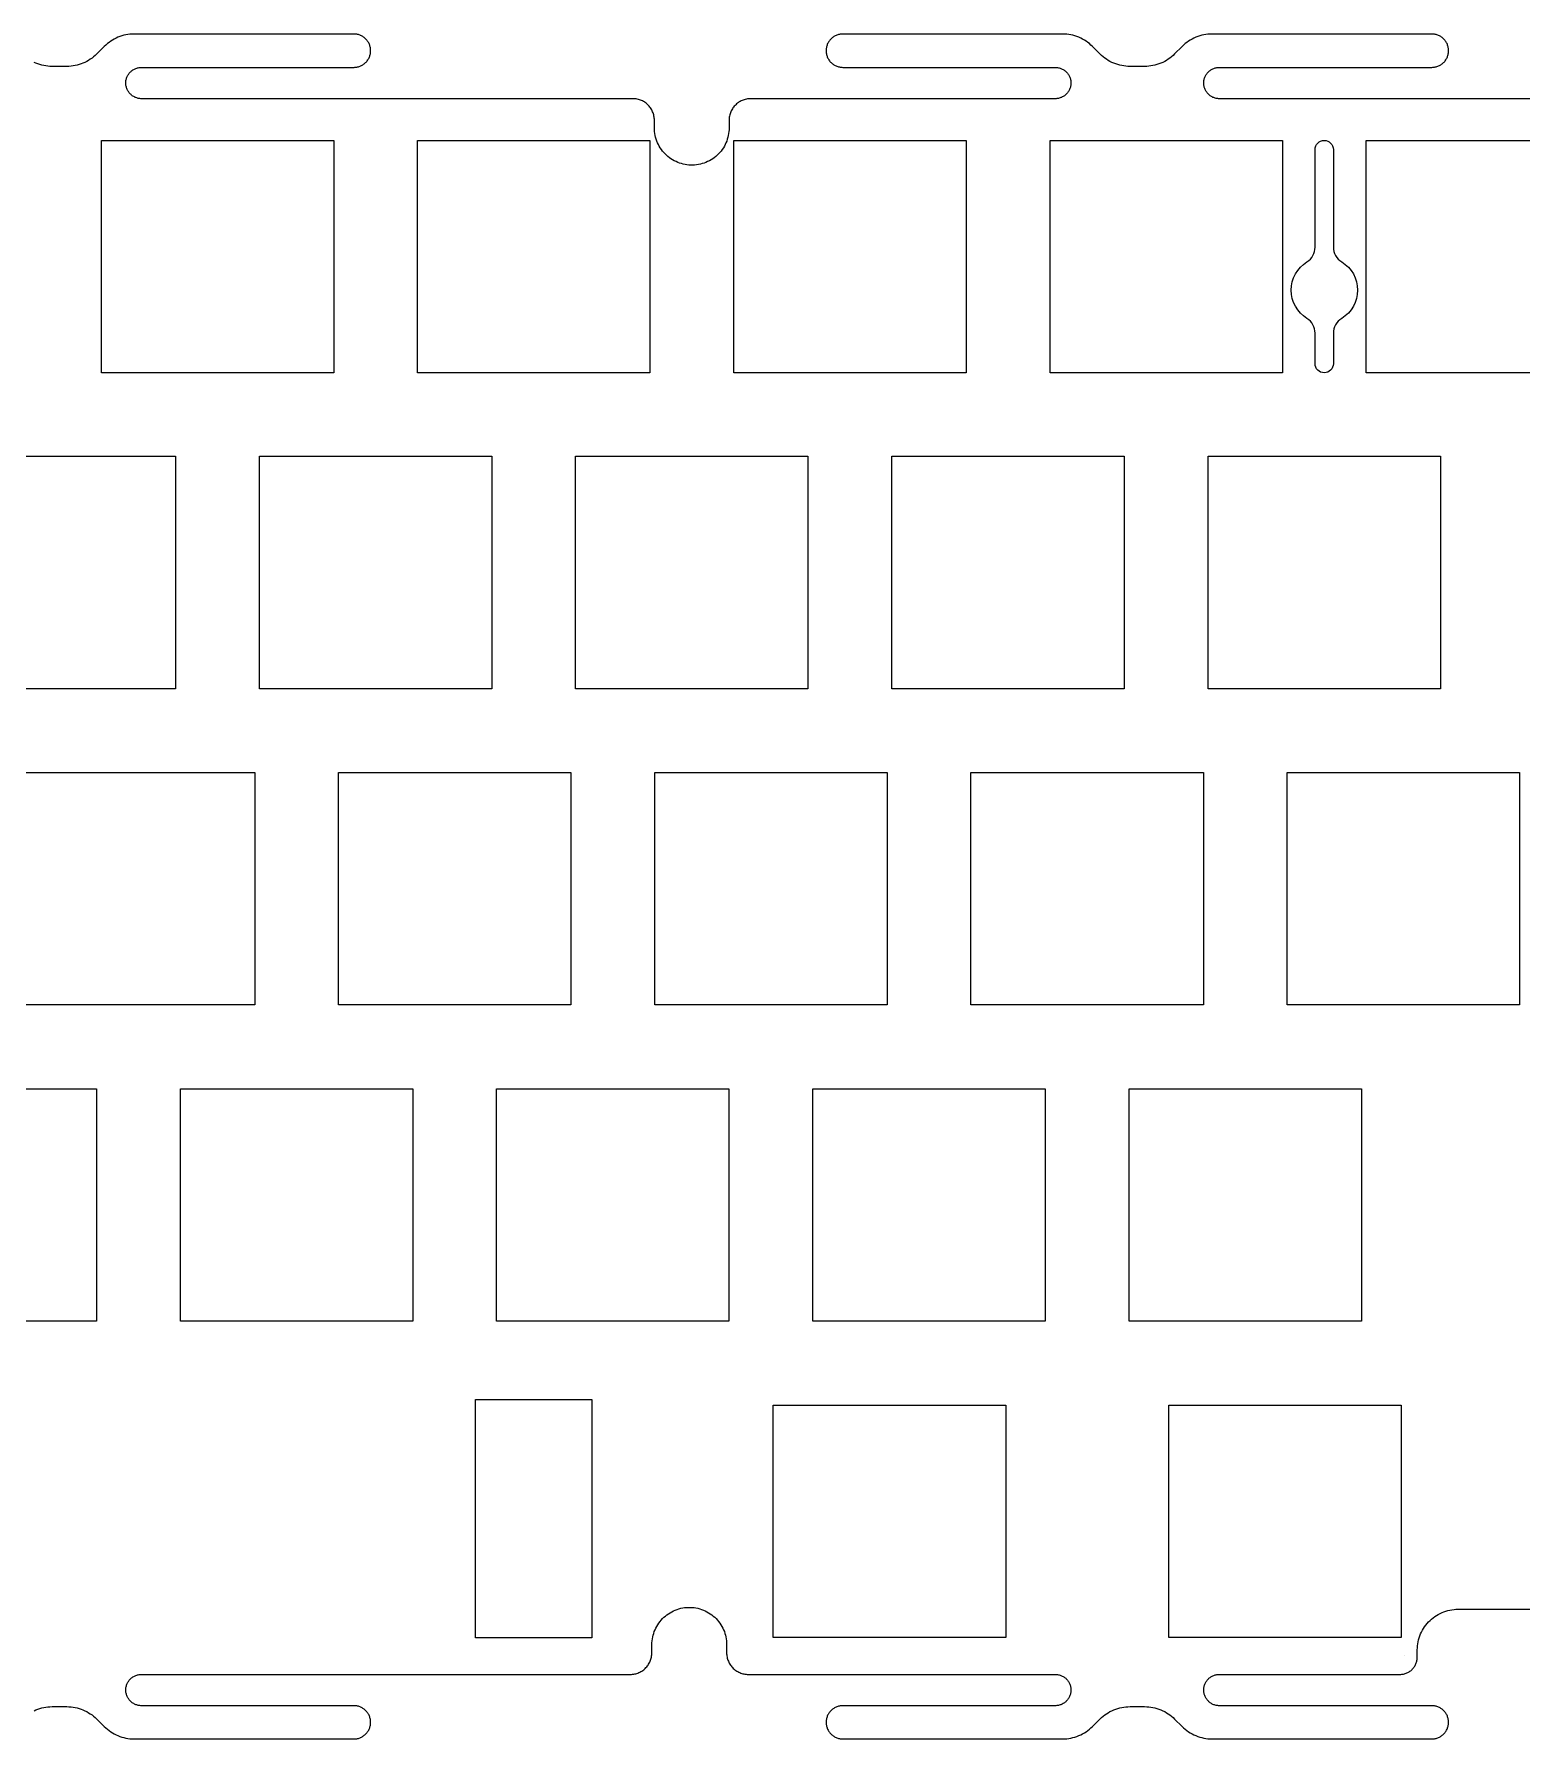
# Model space of a CAD drawing. Header units: millimetres. Extents: x -159 to 146, y -125 to 91.
# Drawn here: x -8.3 to 81.3, y -11.5 to 91.2 of the extents above; entities that cross this region are included whole.
import ezdxf

# ---------------------------------------------------------------- set-up
doc = ezdxf.new("R2010")
doc.units = ezdxf.units.MM
doc.header["$MEASUREMENT"] = 0
doc.layers.add('Ä¬ÈÏÖµ', color=7, linetype='Continuous', true_color=0x000000)

msp = doc.modelspace()

# ---------------------------------------------------------------- linework, layer by layer
at = {"layer": 'Ä¬ÈÏÖµ', "color": 7, "true_color": 0xffffff}
msp.add_line((74.28, -6.49), (74.28, -6.49), dxfattribs=at)
for points in [[(9.75, 70.8), (-4.25, 70.8), (-4.25, 84.8), (9.75, 84.8)], [(14.8, 70.8), (14.8, 84.8), (28.8, 84.8), (28.8, 70.8)], [(33.85, 70.8), (33.85, 84.8), (47.85, 84.8), (47.85, 70.8)], [(66.9, 70.8), (52.9, 70.8), (52.9, 84.8), (66.9, 84.8)], [(71.95, 70.8), (71.95, 84.8), (85.95, 84.8), (85.95, 70.8)], [(0.22, 51.77), (-13.78, 51.77), (-13.78, 65.77), (0.22, 65.77)], [(19.27, 51.77), (5.27, 51.77), (5.27, 65.77), (19.27, 65.77)], [(38.32, 51.77), (24.32, 51.77), (24.32, 65.77), (38.32, 65.77)], [(57.37, 51.77), (43.37, 51.77), (43.37, 65.77), (57.37, 65.77)], [(76.42, 51.77), (62.42, 51.77), (62.42, 65.77), (76.42, 65.77)], [(4.99, 32.72), (-9.01, 32.72), (-9.01, 46.72), (4.99, 46.72)], [(24.04, 32.72), (10.04, 32.72), (10.04, 46.72), (24.04, 46.72)], [(43.09, 32.72), (29.09, 32.72), (29.09, 46.72), (43.09, 46.72)], [(62.14, 32.72), (48.14, 32.72), (48.14, 46.72), (62.14, 46.72)], [(81.19, 32.72), (67.19, 32.72), (67.19, 46.72), (81.19, 46.72)], [(-4.54, 13.67), (-18.54, 13.67), (-18.54, 27.67), (-4.54, 27.67)], [(14.51, 13.67), (0.51, 13.67), (0.51, 27.67), (14.51, 27.67)], [(33.56, 13.67), (19.56, 13.67), (19.56, 27.67), (33.56, 27.67)], [(52.61, 13.67), (38.61, 13.67), (38.61, 27.67), (52.61, 27.67)], [(71.66, 13.67), (57.66, 13.67), (57.66, 27.67), (71.66, 27.67)], [(25.29, 8.96), (25.29, -5.4), (18.29, -5.4), (18.29, 8.96)], [(50.23, -5.39), (36.23, -5.39), (36.23, 8.61), (50.23, 8.61)], [(74.06, -5.39), (60.06, -5.39), (60.06, 8.61), (74.06, 8.61)]]:
    msp.add_lwpolyline(points, close=True, dxfattribs=at)
msp.add_lwpolyline([(68.87, 73.19, 0.259846), (68.38, 74.08, -0.557323), (68.38, 77.48, 0.259846), (68.87, 78.37), (68.87, 84.25, -1), (69.97, 84.25), (69.97, 78.38, 0.260735), (70.48, 77.48, -0.559508), (70.48, 74.08, 0.260735), (69.97, 73.18), (69.97, 71.35, -1), (68.87, 71.35)], format="xyb", close=True, dxfattribs=at)
for points in [[(85.29, 87.31, 0), (63.11, 87.31, 0), (63.06, 87.31, 0), (63.01, 87.32, 0), (62.96, 87.32, 0), (62.91, 87.33, 0), (62.86, 87.34, 0), (62.81, 87.36, 0), (62.77, 87.38, 0), (62.72, 87.39, 0), (62.68, 87.42, 0), (62.63, 87.44, 0), (62.59, 87.47, 0), (62.55, 87.49, 0), (62.51, 87.52, 0), (62.47, 87.56, 0), (62.44, 87.59, 0), (62.4, 87.63, 0), (62.37, 87.66, 0), (62.34, 87.7, 0), (62.31, 87.74, 0), (62.29, 87.79, 0), (62.26, 87.83, 0), (62.24, 87.87, 0), (62.22, 87.92, 0), (62.21, 87.97, 0), (62.19, 88.01, 0), (62.18, 88.06, 0), (62.17, 88.11, 0), (62.17, 88.16, 0), (62.16, 88.21, 0), (62.16, 88.26, 0), (62.16, 88.31, 0), (62.17, 88.36, 0), (62.17, 88.41, 0), (62.18, 88.46, 0), (62.19, 88.5, 0), (62.21, 88.55, 0), (62.22, 88.6, 0), (62.24, 88.64, 0), (62.26, 88.69, 0), (62.29, 88.73, 0), (62.31, 88.77, 0), (62.34, 88.81, 0), (62.37, 88.85, 0), (62.4, 88.89, 0), (62.44, 88.93, 0), (62.47, 88.96, 0), (62.51, 88.99, 0), (62.55, 89.02, 0), (62.59, 89.05, 0), (62.63, 89.08, 0), (62.68, 89.1, 0), (62.72, 89.12, 0), (62.77, 89.14, 0), (62.81, 89.16, 0), (62.86, 89.17, 0), (62.91, 89.18, 0), (62.96, 89.19, 0), (63.01, 89.2, 0), (63.06, 89.2, 0), (63.11, 89.2, 0), (75.91, 89.2, 0), (75.96, 89.21, 0), (76.01, 89.21, 0), (76.06, 89.22, 0), (76.11, 89.23, 0), (76.16, 89.24, 0), (76.21, 89.25, 0), (76.26, 89.27, 0), (76.31, 89.29, 0), (76.36, 89.31, 0), (76.4, 89.33, 0), (76.45, 89.36, 0), (76.49, 89.39, 0), (76.53, 89.42, 0), (76.57, 89.45, 0), (76.61, 89.49, 0), (76.64, 89.52, 0), (76.68, 89.56, 0), (76.71, 89.6, 0), (76.74, 89.65, 0), (76.77, 89.69, 0), (76.79, 89.73, 0), (76.82, 89.78, 0), (76.84, 89.83, 0), (76.85, 89.88, 0), (76.87, 89.92, 0), (76.88, 89.97, 0), (76.89, 90.02, 0), (76.9, 90.08, 0), (76.91, 90.13, 0), (76.91, 90.18, 0), (76.91, 90.23, 0), (76.91, 90.28, 0), (76.9, 90.33, 0), (76.89, 90.38, 0), (76.88, 90.43, 0), (76.87, 90.48, 0), (76.85, 90.53, 0), (76.84, 90.58, 0), (76.82, 90.63, 0), (76.79, 90.67, 0), (76.77, 90.72, 0), (76.74, 90.76, 0), (76.71, 90.8, 0), (76.68, 90.84, 0), (76.64, 90.88, 0), (76.61, 90.92, 0), (76.57, 90.96, 0), (76.53, 90.99, 0), (76.49, 91.02, 0), (76.45, 91.05, 0), (76.4, 91.07, 0), (76.36, 91.1, 0), (76.31, 91.12, 0), (76.26, 91.14, 0), (76.21, 91.16, 0), (76.16, 91.17, 0), (76.11, 91.18, 0), (76.06, 91.19, 0), (76.01, 91.2, 0), (75.96, 91.2, 0), (75.91, 91.2, 0), (62.66, 91.2, 0), (62.54, 91.2, 0), (62.41, 91.19, 0), (62.29, 91.18, 0), (62.16, 91.15, 0), (62.04, 91.13, 0), (61.92, 91.09, 0), (61.8, 91.05, 0), (61.69, 91.01, 0), (61.57, 90.96, 0), (61.46, 90.9, 0), (61.35, 90.84, 0), (61.25, 90.77, 0), (61.14, 90.7, 0), (61.04, 90.63, 0), (60.95, 90.54, 0), (60.86, 90.46, 0), (60.41, 90.01, 0), (60.32, 89.92, 0), (60.22, 89.84, 0), (60.12, 89.76, 0), (60.02, 89.69, 0), (59.91, 89.62, 0), (59.81, 89.56, 0), (59.69, 89.5, 0), (59.58, 89.45, 0), (59.46, 89.41, 0), (59.34, 89.37, 0), (59.22, 89.33, 0), (59.1, 89.31, 0), (58.98, 89.29, 0), (58.85, 89.27, 0), (58.73, 89.26, 0), (58.6, 89.26, 0), (57.72, 89.26, 0), (57.59, 89.26, 0), (57.47, 89.27, 0), (57.34, 89.29, 0), (57.22, 89.31, 0), (57.1, 89.33, 0), (56.98, 89.37, 0), (56.86, 89.41, 0), (56.74, 89.45, 0), (56.63, 89.5, 0), (56.51, 89.56, 0), (56.41, 89.62, 0), (56.3, 89.69, 0), (56.2, 89.76, 0), (56.1, 89.84, 0), (56, 89.92, 0), (55.91, 90.01, 0), (55.46, 90.46, 0), (55.37, 90.54, 0), (55.28, 90.63, 0), (55.18, 90.7, 0), (55.08, 90.77, 0), (54.97, 90.84, 0), (54.86, 90.9, 0), (54.75, 90.96, 0), (54.63, 91.01, 0), (54.52, 91.05, 0), (54.4, 91.09, 0), (54.28, 91.13, 0), (54.16, 91.15, 0), (54.03, 91.18, 0), (53.91, 91.19, 0), (53.78, 91.2, 0), (53.66, 91.2, 0), (40.41, 91.2, 0), (40.36, 91.2, 0), (40.31, 91.2, 0), (40.26, 91.19, 0), (40.21, 91.18, 0), (40.16, 91.17, 0), (40.11, 91.16, 0), (40.06, 91.14, 0), (40.01, 91.12, 0), (39.96, 91.1, 0), (39.92, 91.07, 0), (39.87, 91.05, 0), (39.83, 91.02, 0), (39.79, 90.99, 0), (39.75, 90.96, 0), (39.71, 90.92, 0), (39.68, 90.88, 0), (39.64, 90.84, 0), (39.61, 90.8, 0), (39.58, 90.76, 0), (39.55, 90.72, 0), (39.53, 90.67, 0), (39.5, 90.63, 0), (39.48, 90.58, 0), (39.47, 90.53, 0), (39.45, 90.48, 0), (39.44, 90.43, 0), (39.43, 90.38, 0), (39.42, 90.33, 0), (39.41, 90.28, 0), (39.41, 90.23, 0), (39.41, 90.18, 0), (39.41, 90.13, 0), (39.42, 90.08, 0), (39.43, 90.02, 0), (39.44, 89.97, 0), (39.45, 89.92, 0), (39.47, 89.88, 0), (39.48, 89.83, 0), (39.5, 89.78, 0), (39.53, 89.73, 0), (39.55, 89.69, 0), (39.58, 89.65, 0), (39.61, 89.6, 0), (39.64, 89.56, 0), (39.68, 89.52, 0), (39.71, 89.49, 0), (39.75, 89.45, 0), (39.79, 89.42, 0), (39.83, 89.39, 0), (39.87, 89.36, 0), (39.92, 89.33, 0), (39.96, 89.31, 0), (40.01, 89.29, 0), (40.06, 89.27, 0), (40.11, 89.25, 0), (40.16, 89.24, 0), (40.21, 89.23, 0), (40.26, 89.22, 0), (40.31, 89.21, 0), (40.36, 89.21, 0), (40.41, 89.2, 0), (53.21, 89.2, 0), (53.26, 89.2, 0), (53.31, 89.2, 0), (53.36, 89.19, 0), (53.41, 89.18, 0), (53.46, 89.17, 0), (53.51, 89.16, 0), (53.55, 89.14, 0), (53.6, 89.12, 0), (53.64, 89.1, 0), (53.69, 89.08, 0), (53.73, 89.05, 0), (53.77, 89.02, 0), (53.81, 88.99, 0), (53.85, 88.96, 0), (53.88, 88.93, 0), (53.92, 88.89, 0), (53.95, 88.85, 0), (53.98, 88.81, 0), (54.01, 88.77, 0), (54.03, 88.73, 0), (54.06, 88.69, 0), (54.08, 88.64, 0), (54.1, 88.6, 0), (54.11, 88.55, 0), (54.13, 88.5, 0), (54.14, 88.46, 0), (54.15, 88.41, 0), (54.16, 88.36, 0), (54.16, 88.31, 0), (54.16, 88.26, 0), (54.16, 88.21, 0), (54.16, 88.16, 0), (54.15, 88.11, 0), (54.14, 88.06, 0), (54.13, 88.01, 0), (54.11, 87.97, 0), (54.1, 87.92, 0), (54.08, 87.87, 0), (54.06, 87.83, 0), (54.03, 87.79, 0), (54.01, 87.74, 0), (53.98, 87.7, 0), (53.95, 87.66, 0), (53.92, 87.63, 0), (53.88, 87.59, 0), (53.85, 87.56, 0), (53.81, 87.52, 0), (53.77, 87.49, 0), (53.73, 87.47, 0), (53.69, 87.44, 0), (53.64, 87.42, 0), (53.6, 87.39, 0), (53.55, 87.38, 0), (53.51, 87.36, 0), (53.46, 87.34, 0), (53.41, 87.33, 0), (53.36, 87.32, 0), (53.31, 87.32, 0), (53.27, 87.31, 0), (53.22, 87.31, 0), (34.87, 87.31, 0), (34.8, 87.31, 0), (34.74, 87.31, 0), (34.67, 87.3, 0), (34.61, 87.29, 0), (34.54, 87.27, 0), (34.48, 87.25, 0), (34.42, 87.23, 0), (34.36, 87.21, 0), (34.3, 87.18, 0), (34.24, 87.15, 0), (34.18, 87.12, 0), (34.13, 87.08, 0), (34.07, 87.04, 0), (34.02, 87, 0), (33.97, 86.95, 0), (33.93, 86.91, 0), (33.88, 86.86, 0), (33.84, 86.81, 0), (33.8, 86.76, 0), (33.77, 86.7, 0), (33.73, 86.64, 0), (33.7, 86.59, 0), (33.68, 86.53, 0), (33.65, 86.46, 0), (33.63, 86.4, 0), (33.61, 86.34, 0), (33.6, 86.27, 0), (33.58, 86.21, 0), (33.58, 86.14, 0), (33.57, 86.08, 0), (33.57, 86.01, 0), (33.57, 85.56, 0), (33.57, 85.44, 0), (33.56, 85.33, 0), (33.54, 85.21, 0), (33.52, 85.1, 0), (33.5, 84.99, 0), (33.46, 84.87, 0), (33.43, 84.76, 0), (33.38, 84.66, 0), (33.33, 84.55, 0), (33.28, 84.45, 0), (33.22, 84.35, 0), (33.15, 84.25, 0), (33.08, 84.16, 0), (33.01, 84.07, 0), (32.93, 83.99, 0), (32.85, 83.91, 0), (32.76, 83.83, 0), (32.67, 83.76, 0), (32.58, 83.69, 0), (32.48, 83.63, 0), (32.38, 83.57, 0), (32.27, 83.52, 0), (32.17, 83.47, 0), (32.06, 83.43, 0), (31.95, 83.4, 0), (31.84, 83.37, 0), (31.72, 83.34, 0), (31.61, 83.33, 0), (31.49, 83.31, 0), (31.38, 83.31, 0), (31.26, 83.31, 0), (31.15, 83.31, 0), (31.03, 83.33, 0), (30.92, 83.34, 0), (30.8, 83.37, 0), (30.69, 83.4, 0), (30.58, 83.43, 0), (30.47, 83.47, 0), (30.37, 83.52, 0), (30.26, 83.57, 0), (30.16, 83.63, 0), (30.06, 83.69, 0), (29.97, 83.76, 0), (29.88, 83.83, 0), (29.79, 83.91, 0), (29.71, 83.99, 0), (29.63, 84.07, 0), (29.56, 84.16, 0), (29.49, 84.25, 0), (29.42, 84.35, 0), (29.36, 84.45, 0), (29.31, 84.55, 0), (29.26, 84.66, 0), (29.21, 84.76, 0), (29.18, 84.87, 0), (29.14, 84.99, 0), (29.12, 85.1, 0), (29.1, 85.21, 0), (29.08, 85.33, 0), (29.07, 85.44, 0), (29.07, 85.56, 0), (29.07, 86.01, 0), (29.07, 86.08, 0), (29.06, 86.14, 0), (29.05, 86.21, 0), (29.04, 86.27, 0), (29.03, 86.34, 0), (29.01, 86.4, 0), (28.99, 86.46, 0), (28.96, 86.53, 0), (28.94, 86.59, 0), (28.91, 86.64, 0), (28.87, 86.7, 0), (28.84, 86.76, 0), (28.8, 86.81, 0), (28.76, 86.86, 0), (28.71, 86.91, 0), (28.67, 86.95, 0), (28.62, 87, 0), (28.57, 87.04, 0), (28.51, 87.08, 0), (28.46, 87.12, 0), (28.4, 87.15, 0), (28.34, 87.18, 0), (28.28, 87.21, 0), (28.22, 87.23, 0), (28.16, 87.25, 0), (28.1, 87.27, 0), (28.03, 87.29, 0), (27.97, 87.3, 0), (27.9, 87.31, 0), (27.84, 87.31, 0), (27.77, 87.31, 0), (-1.83, 87.31, 0), (-1.88, 87.31, 0), (-1.93, 87.32, 0), (-1.98, 87.32, 0), (-2.03, 87.33, 0), (-2.08, 87.34, 0), (-2.12, 87.36, 0), (-2.17, 87.38, 0), (-2.22, 87.39, 0), (-2.26, 87.42, 0), (-2.3, 87.44, 0), (-2.35, 87.47, 0), (-2.39, 87.49, 0), (-2.43, 87.52, 0), (-2.46, 87.56, 0), (-2.5, 87.59, 0), (-2.53, 87.63, 0), (-2.57, 87.66, 0), (-2.6, 87.7, 0), (-2.62, 87.74, 0), (-2.65, 87.79, 0), (-2.67, 87.83, 0), (-2.7, 87.87, 0), (-2.71, 87.92, 0), (-2.73, 87.97, 0), (-2.74, 88.01, 0), (-2.76, 88.06, 0), (-2.77, 88.11, 0), (-2.77, 88.16, 0), (-2.78, 88.21, 0), (-2.78, 88.26, 0), (-2.78, 88.31, 0), (-2.77, 88.36, 0), (-2.77, 88.41, 0), (-2.76, 88.46, 0), (-2.74, 88.5, 0), (-2.73, 88.55, 0), (-2.71, 88.6, 0), (-2.7, 88.64, 0), (-2.67, 88.69, 0), (-2.65, 88.73, 0), (-2.62, 88.77, 0), (-2.6, 88.81, 0), (-2.57, 88.85, 0), (-2.53, 88.89, 0), (-2.5, 88.93, 0), (-2.46, 88.96, 0), (-2.43, 88.99, 0), (-2.39, 89.02, 0), (-2.35, 89.05, 0), (-2.3, 89.08, 0), (-2.26, 89.1, 0), (-2.22, 89.12, 0), (-2.17, 89.14, 0), (-2.12, 89.16, 0), (-2.08, 89.17, 0), (-2.03, 89.18, 0), (-1.98, 89.19, 0), (-1.93, 89.2, 0), (-1.88, 89.2, 0), (-1.83, 89.2, 0), (10.97, 89.2, 0), (11.02, 89.21, 0), (11.08, 89.21, 0), (11.13, 89.22, 0), (11.18, 89.23, 0), (11.23, 89.24, 0), (11.28, 89.25, 0), (11.33, 89.27, 0), (11.37, 89.29, 0), (11.42, 89.31, 0), (11.46, 89.33, 0), (11.51, 89.36, 0), (11.55, 89.39, 0), (11.59, 89.42, 0), (11.63, 89.45, 0), (11.67, 89.49, 0), (11.71, 89.52, 0), (11.74, 89.56, 0), (11.77, 89.6, 0), (11.8, 89.65, 0), (11.83, 89.69, 0), (11.86, 89.73, 0), (11.88, 89.78, 0), (11.9, 89.83, 0), (11.92, 89.88, 0), (11.93, 89.92, 0), (11.95, 89.97, 0), (11.96, 90.02, 0), (11.96, 90.08, 0), (11.97, 90.13, 0), (11.97, 90.18, 0), (11.97, 90.23, 0), (11.97, 90.28, 0), (11.96, 90.33, 0), (11.96, 90.38, 0), (11.95, 90.43, 0), (11.93, 90.48, 0), (11.92, 90.53, 0), (11.9, 90.58, 0), (11.88, 90.63, 0), (11.86, 90.67, 0), (11.83, 90.72, 0), (11.8, 90.76, 0), (11.77, 90.8, 0), (11.74, 90.84, 0), (11.71, 90.88, 0), (11.67, 90.92, 0), (11.63, 90.96, 0), (11.59, 90.99, 0), (11.55, 91.02, 0), (11.51, 91.05, 0), (11.46, 91.07, 0), (11.42, 91.1, 0), (11.37, 91.12, 0), (11.33, 91.14, 0), (11.28, 91.16, 0), (11.23, 91.17, 0), (11.18, 91.18, 0), (11.13, 91.19, 0), (11.08, 91.2, 0), (11.02, 91.2, 0), (10.97, 91.2, 0), (-2.28, 91.2, 0), (-2.4, 91.2, 0), (-2.53, 91.19, 0), (-2.65, 91.18, 0), (-2.77, 91.15, 0), (-2.89, 91.13, 0), (-3.02, 91.09, 0), (-3.13, 91.05, 0), (-3.25, 91.01, 0), (-3.37, 90.96, 0), (-3.48, 90.9, 0), (-3.59, 90.84, 0), (-3.69, 90.77, 0), (-3.79, 90.7, 0), (-3.89, 90.63, 0), (-3.99, 90.54, 0), (-4.08, 90.46, 0), (-4.53, 90.01, 0), (-4.62, 89.92, 0), (-4.72, 89.84, 0), (-4.81, 89.76, 0), (-4.92, 89.69, 0), (-5.02, 89.62, 0), (-5.13, 89.56, 0), (-5.24, 89.5, 0), (-5.36, 89.45, 0), (-5.47, 89.41, 0), (-5.59, 89.37, 0), (-5.71, 89.33, 0), (-5.84, 89.31, 0), (-5.96, 89.29, 0), (-6.08, 89.27, 0), (-6.21, 89.26, 0), (-6.33, 89.26, 0), (-7.22, 89.26, 0), (-7.35, 89.26, 0), (-7.47, 89.27, 0), (-7.6, 89.29, 0), (-7.72, 89.31, 0), (-7.84, 89.33, 0), (-7.96, 89.37, 0), (-8.08, 89.41, 0), (-8.2, 89.45, 0), (-8.31, 89.5, 0)], [(-8.31, -9.79, 0), (-8.2, -9.74, 0), (-8.08, -9.69, 0), (-7.96, -9.65, 0), (-7.84, -9.62, 0), (-7.72, -9.59, 0), (-7.6, -9.57, 0), (-7.47, -9.56, 0), (-7.35, -9.55, 0), (-7.22, -9.54, 0), (-6.33, -9.54, 0), (-6.21, -9.55, 0), (-6.08, -9.56, 0), (-5.96, -9.57, 0), (-5.84, -9.59, 0), (-5.71, -9.62, 0), (-5.59, -9.65, 0), (-5.47, -9.69, 0), (-5.36, -9.74, 0), (-5.24, -9.79, 0), (-5.13, -9.84, 0), (-5.02, -9.91, 0), (-4.92, -9.97, 0), (-4.81, -10.04, 0), (-4.72, -10.12, 0), (-4.62, -10.2, 0), (-4.53, -10.29, 0), (-4.08, -10.74, 0), (-3.99, -10.83, 0), (-3.89, -10.91, 0), (-3.79, -10.99, 0), (-3.69, -11.06, 0), (-3.59, -11.13, 0), (-3.48, -11.19, 0), (-3.37, -11.24, 0), (-3.25, -11.29, 0), (-3.13, -11.34, 0), (-3.02, -11.38, 0), (-2.89, -11.41, 0), (-2.77, -11.44, 0), (-2.65, -11.46, 0), (-2.53, -11.48, 0), (-2.4, -11.49, 0), (-2.28, -11.49, 0), (10.97, -11.49, 0), (11.02, -11.49, 0), (11.08, -11.48, 0), (11.13, -11.48, 0), (11.18, -11.47, 0), (11.23, -11.46, 0), (11.28, -11.44, 0), (11.33, -11.42, 0), (11.37, -11.41, 0), (11.42, -11.38, 0), (11.46, -11.36, 0), (11.51, -11.33, 0), (11.55, -11.3, 0), (11.59, -11.27, 0), (11.63, -11.24, 0), (11.67, -11.2, 0), (11.71, -11.17, 0), (11.74, -11.13, 0), (11.77, -11.09, 0), (11.8, -11.05, 0), (11.83, -11, 0), (11.86, -10.96, 0), (11.88, -10.91, 0), (11.9, -10.87, 0), (11.92, -10.82, 0), (11.93, -10.77, 0), (11.95, -10.72, 0), (11.96, -10.67, 0), (11.96, -10.62, 0), (11.97, -10.57, 0), (11.97, -10.51, 0), (11.97, -10.46, 0), (11.97, -10.41, 0), (11.96, -10.36, 0), (11.96, -10.31, 0), (11.95, -10.26, 0), (11.93, -10.21, 0), (11.92, -10.16, 0), (11.9, -10.11, 0), (11.88, -10.06, 0), (11.86, -10.02, 0), (11.83, -9.97, 0), (11.8, -9.93, 0), (11.77, -9.89, 0), (11.74, -9.85, 0), (11.71, -9.81, 0), (11.67, -9.77, 0), (11.63, -9.74, 0), (11.59, -9.7, 0), (11.55, -9.67, 0), (11.51, -9.65, 0), (11.46, -9.62, 0), (11.42, -9.59, 0), (11.37, -9.57, 0), (11.33, -9.55, 0), (11.28, -9.54, 0), (11.23, -9.52, 0), (11.18, -9.51, 0), (11.13, -9.5, 0), (11.08, -9.49, 0), (11.02, -9.49, 0), (10.97, -9.49, 0), (-1.83, -9.49, 0), (-1.88, -9.49, 0), (-1.93, -9.48, 0), (-1.98, -9.48, 0), (-2.03, -9.47, 0), (-2.08, -9.46, 0), (-2.12, -9.44, 0), (-2.17, -9.43, 0), (-2.22, -9.41, 0), (-2.26, -9.39, 0), (-2.3, -9.36, 0), (-2.35, -9.34, 0), (-2.39, -9.31, 0), (-2.43, -9.28, 0), (-2.46, -9.25, 0), (-2.5, -9.21, 0), (-2.53, -9.18, 0), (-2.57, -9.14, 0), (-2.6, -9.1, 0), (-2.62, -9.06, 0), (-2.65, -9.02, 0), (-2.67, -8.97, 0), (-2.7, -8.93, 0), (-2.71, -8.88, 0), (-2.73, -8.84, 0), (-2.74, -8.79, 0), (-2.76, -8.74, 0), (-2.77, -8.69, 0), (-2.77, -8.64, 0), (-2.78, -8.59, 0), (-2.78, -8.54, 0), (-2.78, -8.49, 0), (-2.77, -8.44, 0), (-2.77, -8.4, 0), (-2.76, -8.35, 0), (-2.74, -8.3, 0), (-2.73, -8.25, 0), (-2.71, -8.2, 0), (-2.7, -8.16, 0), (-2.67, -8.11, 0), (-2.65, -8.07, 0), (-2.62, -8.03, 0), (-2.6, -7.99, 0), (-2.57, -7.95, 0), (-2.53, -7.91, 0), (-2.5, -7.87, 0), (-2.46, -7.84, 0), (-2.43, -7.81, 0), (-2.39, -7.78, 0), (-2.35, -7.75, 0), (-2.3, -7.72, 0), (-2.26, -7.7, 0), (-2.22, -7.68, 0), (-2.17, -7.66, 0), (-2.12, -7.64, 0), (-2.08, -7.63, 0), (-2.03, -7.62, 0), (-1.98, -7.61, 0), (-1.93, -7.6, 0), (-1.88, -7.6, 0), (-1.83, -7.6, 0), (27.62, -7.6, 0), (27.69, -7.6, 0), (27.75, -7.59, 0), (27.82, -7.58, 0), (27.88, -7.57, 0), (27.95, -7.56, 0), (28.01, -7.54, 0), (28.07, -7.52, 0), (28.13, -7.49, 0), (28.19, -7.46, 0), (28.25, -7.43, 0), (28.31, -7.4, 0), (28.36, -7.36, 0), (28.42, -7.33, 0), (28.47, -7.28, 0), (28.52, -7.24, 0), (28.56, -7.19, 0), (28.61, -7.14, 0), (28.65, -7.09, 0), (28.69, -7.04, 0), (28.72, -6.99, 0), (28.76, -6.93, 0), (28.79, -6.87, 0), (28.81, -6.81, 0), (28.84, -6.75, 0), (28.86, -6.69, 0), (28.88, -6.62, 0), (28.89, -6.56, 0), (28.9, -6.49, 0), (28.91, -6.43, 0), (28.92, -6.36, 0), (28.92, -6.3, 0), (28.92, -5.81, 0), (28.92, -5.7, 0), (28.93, -5.58, 0), (28.95, -5.47, 0), (28.97, -5.35, 0), (28.99, -5.24, 0), (29.03, -5.13, 0), (29.06, -5.02, 0), (29.11, -4.91, 0), (29.16, -4.81, 0), (29.21, -4.71, 0), (29.27, -4.61, 0), (29.34, -4.51, 0), (29.41, -4.42, 0), (29.48, -4.33, 0), (29.56, -4.24, 0), (29.64, -4.16, 0), (29.73, -4.09, 0), (29.82, -4.01, 0), (29.91, -3.95, 0), (30.01, -3.89, 0), (30.11, -3.83, 0), (30.22, -3.78, 0), (30.32, -3.73, 0), (30.43, -3.69, 0), (30.54, -3.65, 0), (30.65, -3.62, 0), (30.77, -3.6, 0), (30.88, -3.58, 0), (31, -3.57, 0), (31.11, -3.57, 0), (31.23, -3.57, 0), (31.34, -3.57, 0), (31.46, -3.58, 0), (31.57, -3.6, 0), (31.69, -3.62, 0), (31.8, -3.65, 0), (31.91, -3.69, 0), (32.02, -3.73, 0), (32.12, -3.78, 0), (32.23, -3.83, 0), (32.33, -3.89, 0), (32.43, -3.95, 0), (32.52, -4.01, 0), (32.61, -4.09, 0), (32.7, -4.16, 0), (32.78, -4.24, 0), (32.86, -4.33, 0), (32.93, -4.42, 0), (33, -4.51, 0), (33.07, -4.61, 0), (33.13, -4.71, 0), (33.18, -4.81, 0), (33.23, -4.91, 0), (33.28, -5.02, 0), (33.31, -5.13, 0), (33.35, -5.24, 0), (33.37, -5.35, 0), (33.39, -5.47, 0), (33.41, -5.58, 0), (33.42, -5.7, 0), (33.42, -5.81, 0), (33.42, -6.3, 0), (33.42, -6.36, 0), (33.43, -6.43, 0), (33.43, -6.49, 0), (33.45, -6.56, 0), (33.46, -6.62, 0), (33.48, -6.69, 0), (33.5, -6.75, 0), (33.53, -6.81, 0), (33.55, -6.87, 0), (33.58, -6.93, 0), (33.62, -6.99, 0), (33.65, -7.04, 0), (33.69, -7.09, 0), (33.73, -7.14, 0), (33.78, -7.19, 0), (33.82, -7.24, 0), (33.87, -7.28, 0), (33.92, -7.33, 0), (33.98, -7.36, 0), (34.03, -7.4, 0), (34.09, -7.43, 0), (34.15, -7.46, 0), (34.21, -7.49, 0), (34.27, -7.52, 0), (34.33, -7.54, 0), (34.39, -7.56, 0), (34.46, -7.57, 0), (34.52, -7.58, 0), (34.59, -7.59, 0), (34.65, -7.6, 0), (34.72, -7.6, 0), (53.21, -7.6, 0), (53.26, -7.6, 0), (53.31, -7.6, 0), (53.36, -7.61, 0), (53.41, -7.62, 0), (53.46, -7.63, 0), (53.51, -7.64, 0), (53.55, -7.66, 0), (53.6, -7.68, 0), (53.64, -7.7, 0), (53.69, -7.72, 0), (53.73, -7.75, 0), (53.77, -7.78, 0), (53.81, -7.81, 0), (53.85, -7.84, 0), (53.88, -7.87, 0), (53.92, -7.91, 0), (53.95, -7.95, 0), (53.98, -7.99, 0), (54.01, -8.03, 0), (54.03, -8.07, 0), (54.06, -8.11, 0), (54.08, -8.16, 0), (54.1, -8.2, 0), (54.11, -8.25, 0), (54.13, -8.3, 0), (54.14, -8.35, 0), (54.15, -8.4, 0), (54.16, -8.44, 0), (54.16, -8.49, 0), (54.16, -8.54, 0), (54.16, -8.59, 0), (54.16, -8.64, 0), (54.15, -8.69, 0), (54.14, -8.74, 0), (54.13, -8.79, 0), (54.11, -8.84, 0), (54.1, -8.88, 0), (54.08, -8.93, 0), (54.06, -8.97, 0), (54.03, -9.02, 0), (54.01, -9.06, 0), (53.98, -9.1, 0), (53.95, -9.14, 0), (53.92, -9.18, 0), (53.88, -9.21, 0), (53.85, -9.25, 0), (53.81, -9.28, 0), (53.77, -9.31, 0), (53.73, -9.34, 0), (53.69, -9.36, 0), (53.64, -9.39, 0), (53.6, -9.41, 0), (53.55, -9.43, 0), (53.51, -9.44, 0), (53.46, -9.46, 0), (53.41, -9.47, 0), (53.36, -9.48, 0), (53.31, -9.48, 0), (53.26, -9.49, 0), (53.21, -9.49, 0), (40.41, -9.49, 0), (40.36, -9.49, 0), (40.31, -9.49, 0), (40.26, -9.5, 0), (40.21, -9.51, 0), (40.16, -9.52, 0), (40.11, -9.54, 0), (40.06, -9.55, 0), (40.01, -9.57, 0), (39.96, -9.59, 0), (39.92, -9.62, 0), (39.87, -9.65, 0), (39.83, -9.67, 0), (39.79, -9.7, 0), (39.75, -9.74, 0), (39.71, -9.77, 0), (39.68, -9.81, 0), (39.64, -9.85, 0), (39.61, -9.89, 0), (39.58, -9.93, 0), (39.55, -9.97, 0), (39.53, -10.02, 0), (39.5, -10.06, 0), (39.48, -10.11, 0), (39.47, -10.16, 0), (39.45, -10.21, 0), (39.44, -10.26, 0), (39.43, -10.31, 0), (39.42, -10.36, 0), (39.41, -10.41, 0), (39.41, -10.46, 0), (39.41, -10.51, 0), (39.41, -10.57, 0), (39.42, -10.62, 0), (39.43, -10.67, 0), (39.44, -10.72, 0), (39.45, -10.77, 0), (39.47, -10.82, 0), (39.48, -10.87, 0), (39.5, -10.91, 0), (39.53, -10.96, 0), (39.55, -11, 0), (39.58, -11.05, 0), (39.61, -11.09, 0), (39.64, -11.13, 0), (39.68, -11.17, 0), (39.71, -11.2, 0), (39.75, -11.24, 0), (39.79, -11.27, 0), (39.83, -11.3, 0), (39.87, -11.33, 0), (39.92, -11.36, 0), (39.96, -11.38, 0), (40.01, -11.41, 0), (40.06, -11.42, 0), (40.11, -11.44, 0), (40.16, -11.46, 0), (40.21, -11.47, 0), (40.26, -11.48, 0), (40.31, -11.48, 0), (40.36, -11.49, 0), (40.41, -11.49, 0), (53.66, -11.49, 0), (53.78, -11.49, 0), (53.91, -11.48, 0), (54.03, -11.46, 0), (54.16, -11.44, 0), (54.28, -11.41, 0), (54.4, -11.38, 0), (54.52, -11.34, 0), (54.63, -11.29, 0), (54.75, -11.24, 0), (54.86, -11.19, 0), (54.97, -11.13, 0), (55.08, -11.06, 0), (55.18, -10.99, 0), (55.28, -10.91, 0), (55.37, -10.83, 0), (55.46, -10.74, 0), (55.91, -10.29, 0), (56, -10.2, 0), (56.1, -10.12, 0), (56.2, -10.04, 0), (56.3, -9.97, 0), (56.41, -9.91, 0), (56.51, -9.84, 0), (56.63, -9.79, 0), (56.74, -9.74, 0), (56.86, -9.69, 0), (56.98, -9.65, 0), (57.1, -9.62, 0), (57.22, -9.59, 0), (57.34, -9.57, 0), (57.47, -9.56, 0), (57.59, -9.55, 0), (57.72, -9.54, 0), (58.6, -9.54, 0), (58.73, -9.55, 0), (58.85, -9.56, 0), (58.98, -9.57, 0), (59.1, -9.59, 0), (59.22, -9.62, 0), (59.34, -9.65, 0), (59.46, -9.69, 0), (59.58, -9.74, 0), (59.69, -9.79, 0), (59.81, -9.84, 0), (59.91, -9.91, 0), (60.02, -9.97, 0), (60.12, -10.04, 0), (60.22, -10.12, 0), (60.32, -10.2, 0), (60.41, -10.29, 0), (60.86, -10.74, 0), (60.95, -10.83, 0), (61.04, -10.91, 0), (61.14, -10.99, 0), (61.25, -11.06, 0), (61.35, -11.13, 0), (61.46, -11.19, 0), (61.57, -11.24, 0), (61.69, -11.29, 0), (61.8, -11.34, 0), (61.92, -11.38, 0), (62.04, -11.41, 0), (62.16, -11.44, 0), (62.29, -11.46, 0), (62.41, -11.48, 0), (62.54, -11.49, 0), (62.66, -11.49, 0), (75.91, -11.49, 0), (75.96, -11.49, 0), (76.01, -11.48, 0), (76.06, -11.48, 0), (76.11, -11.47, 0), (76.16, -11.46, 0), (76.21, -11.44, 0), (76.26, -11.42, 0), (76.31, -11.41, 0), (76.36, -11.38, 0), (76.4, -11.36, 0), (76.45, -11.33, 0), (76.49, -11.3, 0), (76.53, -11.27, 0), (76.57, -11.24, 0), (76.61, -11.2, 0), (76.64, -11.17, 0), (76.68, -11.13, 0), (76.71, -11.09, 0), (76.74, -11.05, 0), (76.77, -11, 0), (76.79, -10.96, 0), (76.82, -10.91, 0), (76.84, -10.87, 0), (76.85, -10.82, 0), (76.87, -10.77, 0), (76.88, -10.72, 0), (76.89, -10.67, 0), (76.9, -10.62, 0), (76.91, -10.57, 0), (76.91, -10.51, 0), (76.91, -10.46, 0), (76.91, -10.41, 0), (76.9, -10.36, 0), (76.89, -10.31, 0), (76.88, -10.26, 0), (76.87, -10.21, 0), (76.85, -10.16, 0), (76.84, -10.11, 0), (76.82, -10.06, 0), (76.79, -10.02, 0), (76.77, -9.97, 0), (76.74, -9.93, 0), (76.71, -9.89, 0), (76.68, -9.85, 0), (76.64, -9.81, 0), (76.61, -9.77, 0), (76.57, -9.74, 0), (76.53, -9.7, 0), (76.49, -9.67, 0), (76.45, -9.65, 0), (76.4, -9.62, 0), (76.36, -9.59, 0), (76.31, -9.57, 0), (76.26, -9.55, 0), (76.21, -9.54, 0), (76.16, -9.52, 0), (76.11, -9.51, 0), (76.06, -9.5, 0), (76.01, -9.49, 0), (75.96, -9.49, 0), (75.91, -9.49, 0), (63.11, -9.49, 0), (63.06, -9.49, 0), (63.01, -9.48, 0), (62.96, -9.48, 0), (62.91, -9.47, 0), (62.86, -9.46, 0), (62.81, -9.44, 0), (62.77, -9.43, 0), (62.72, -9.41, 0), (62.68, -9.39, 0), (62.63, -9.36, 0), (62.59, -9.34, 0), (62.55, -9.31, 0), (62.51, -9.28, 0), (62.47, -9.25, 0), (62.44, -9.21, 0), (62.4, -9.18, 0), (62.37, -9.14, 0), (62.34, -9.1, 0), (62.31, -9.06, 0), (62.29, -9.02, 0), (62.26, -8.97, 0), (62.24, -8.93, 0), (62.22, -8.88, 0), (62.21, -8.84, 0), (62.19, -8.79, 0), (62.18, -8.74, 0), (62.17, -8.69, 0), (62.17, -8.64, 0), (62.16, -8.59, 0), (62.16, -8.54, 0), (62.16, -8.49, 0), (62.17, -8.44, 0), (62.17, -8.4, 0), (62.18, -8.35, 0), (62.19, -8.3, 0), (62.21, -8.25, 0), (62.22, -8.2, 0), (62.24, -8.16, 0), (62.26, -8.11, 0), (62.29, -8.07, 0), (62.31, -8.03, 0), (62.34, -7.99, 0), (62.37, -7.95, 0), (62.4, -7.91, 0), (62.44, -7.87, 0), (62.47, -7.84, 0), (62.51, -7.81, 0), (62.55, -7.78, 0), (62.59, -7.75, 0), (62.63, -7.72, 0), (62.68, -7.7, 0), (62.72, -7.68, 0), (62.77, -7.66, 0), (62.81, -7.64, 0), (62.86, -7.63, 0), (62.91, -7.62, 0), (62.96, -7.61, 0), (63.01, -7.6, 0), (63.06, -7.6, 0), (63.11, -7.6, 0), (73.98, -7.6, 0), (74.04, -7.6, 0), (74.09, -7.59, 0), (74.14, -7.59, 0), (74.19, -7.58, 0), (74.25, -7.56, 0), (74.3, -7.55, 0), (74.35, -7.53, 0), (74.4, -7.51, 0), (74.45, -7.49, 0), (74.49, -7.47, 0), (74.54, -7.44, 0), (74.58, -7.41, 0), (74.63, -7.38, 0), (74.67, -7.34, 0), (74.71, -7.31, 0), (74.74, -7.27, 0), (74.78, -7.23, 0), (74.81, -7.19, 0), (74.84, -7.15, 0), (74.87, -7.1, 0), (74.9, -7.06, 0), (74.93, -7.01, 0), (74.95, -6.96, 0), (74.97, -6.91, 0), (74.98, -6.86, 0), (75, -6.81, 0), (75.01, -6.76, 0), (75.02, -6.71, 0), (75.03, -6.65, 0), (75.03, -6.6, 0), (75.03, -6.55, 0), (75.03, -6.13, 0), (75.04, -6.01, 0), (75.05, -5.88, 0), (75.06, -5.76, 0), (75.08, -5.64, 0), (75.11, -5.52, 0), (75.15, -5.4, 0), (75.19, -5.28, 0), (75.23, -5.16, 0), (75.28, -5.05, 0), (75.34, -4.94, 0), (75.4, -4.83, 0), (75.47, -4.73, 0), (75.55, -4.63, 0), (75.62, -4.53, 0), (75.71, -4.44, 0), (75.8, -4.35, 0), (75.89, -4.27, 0), (75.98, -4.19, 0), (76.08, -4.12, 0), (76.19, -4.05, 0), (76.29, -3.99, 0), (76.4, -3.93, 0), (76.52, -3.88, 0), (76.63, -3.83, 0), (76.75, -3.79, 0), (76.87, -3.76, 0), (76.99, -3.73, 0), (77.11, -3.71, 0), (77.24, -3.69, 0), (77.36, -3.68, 0), (77.48, -3.68, 0), (84.14, -3.68, 0)]]:
    msp.add_polyline3d(points, dxfattribs=at)

doc.saveas('drawing.dxf')
